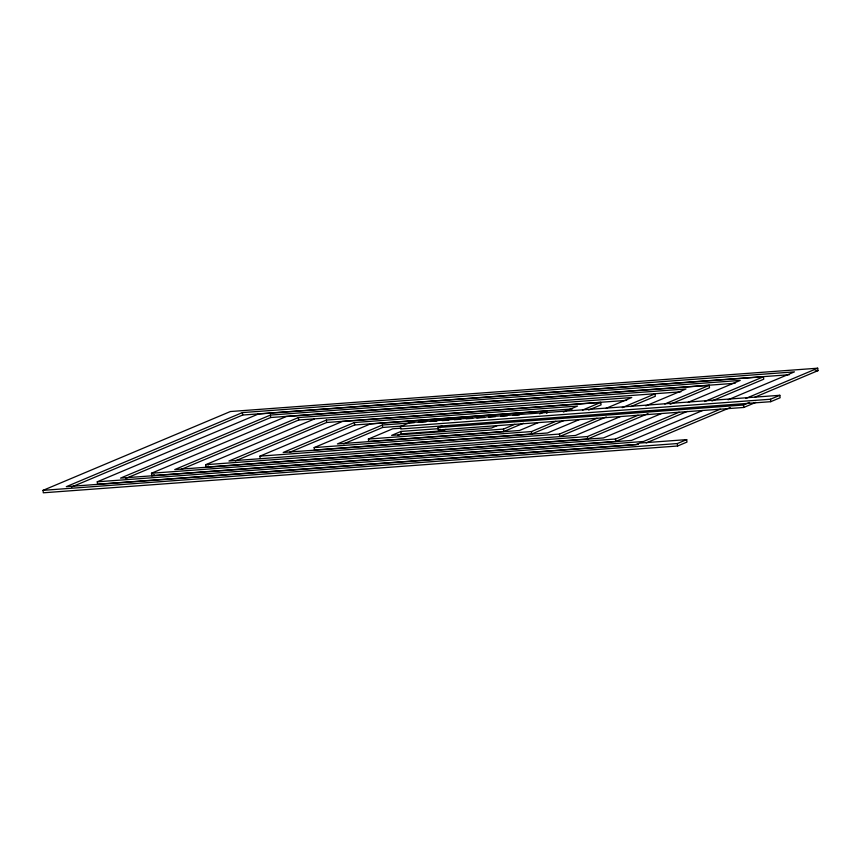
<?xml version="1.0" encoding="UTF-8"?>
<svg xmlns="http://www.w3.org/2000/svg" width="861" height="861" viewBox="0 0 861 861"><rect width="100%" height="100%" fill="white"/><g stroke="black" fill="none" stroke-linecap="round" stroke-linejoin="round"><path stroke-width="1.29" d="M728.115 399.773L794.445 371.866L242.393 412.591L66.286 486.68L635.967 444.653L639.712 443.081L686.701 439.616L686.96 442.07L677.596 446.009L43.308 492.793L43.05 490.339L230.393 411.526L817.692 368.207L817.95 370.66L754.936 397.169M71.474 487.057L242.651 415.045L789.354 374.718M638.367 444.351L97.541 484.248L97.271 481.794L258.386 414.012L763.459 376.752L763.729 379.206L711.929 401M688.294 402.27L740.223 380.422L270.386 415.077L120.518 478.124L631.468 440.434L702.651 410.493M125.728 478.49L270.645 417.531L735.133 383.274M687.261 411.375L615.723 441.467L151.762 475.692L151.504 473.238L286.379 416.498L709.238 385.308L709.496 387.762L670.138 404.315M151.762 475.692L154.237 474.648M645.815 405.875L686.002 388.968L298.38 417.563L174.74 469.579L603.464 437.948L661.539 413.517M181.187 469.428L298.649 420.017L680.9 391.82M647.999 413.635L587.729 438.992L205.983 467.146L205.725 464.692L314.383 418.984M205.983 467.146L208.459 466.102M606.004 408.362L631.77 397.524L326.384 420.05L228.961 461.022L575.471 435.472L620.426 416.552M235.387 460.883L326.642 422.503L626.679 400.365M260.216 458.601L259.947 456.147L342.377 421.47L600.784 402.399L601.053 404.853L588.676 410.062M563.352 412.042L577.548 406.069L354.377 422.525L283.183 452.477L547.467 432.986L579.324 419.587M289.587 452.348L354.635 424.979L572.468 408.921M563.923 420.48L531.732 434.019L314.437 450.045L314.168 447.591L370.37 423.946L546.563 410.955L546.832 413.409M414.292 422.665L382.37 425.011L337.415 443.932L519.474 430.5L538.211 422.622M343.754 443.824L382.639 427.465L402.582 426.001M523.434 423.246L503.739 431.533L368.659 441.499L368.4 439.045L392.756 428.8L400.763 428.208M400.483 426.529L409.847 422.59L779.84 395.296L780.109 397.75L770.735 401.689L400.742 428.982L400.483 426.529L770.477 399.235L779.84 395.296M438.141 428.703L401 431.436L391.637 435.375L491.48 428.014L497.098 425.646M397.75 435.375L401.269 433.89L442.382 430.855L445.89 429.381M755.807 402.388L743.764 407.457L438.367 429.983L438.109 427.53L441.854 425.958M438.367 429.983L440.24 429.198M368.4 439.045L503.481 429.079L514.717 424.355M539.643 413.861L546.563 410.955M314.168 447.591L531.474 431.565L555.829 421.32M582.466 410.116L600.784 402.399M259.947 456.147L559.467 434.052L596.942 418.285M622.288 407.619L655.017 393.854L655.275 396.308L630.779 406.618M606.284 416.918L559.736 436.505L559.467 434.052M205.725 464.692L587.471 436.538L638.055 415.25M664.789 404.003L709.238 385.308M151.504 473.238L615.464 439.013L679.157 412.225M704.599 401.517L763.459 376.752M720.27 409.19L643.458 441.499L97.271 481.794M745.809 398.449L817.692 368.207M646.191 442.92L730.225 407.565M438.109 427.53L743.506 405.004L749.587 402.442M43.05 490.339L677.338 443.555L686.701 439.616M815.27 370.854L817.95 370.66M418.274 422.364L426.26 421.782M430.242 421.481L436.893 420.997M442.21 420.599L448.861 420.114M454.177 419.716L460.829 419.232M466.145 418.833L472.797 418.349M476.79 418.048L484.765 417.467M488.757 417.165L495.398 416.681M500.725 416.283L507.366 415.798M512.682 415.4L519.334 414.916M770.477 399.235L770.735 401.689M743.506 405.004L743.764 407.457M677.338 443.555L677.596 446.009M615.464 439.013L615.723 441.467M587.471 436.538L587.729 438.992M531.474 431.565L531.732 434.019M503.481 429.079L503.739 431.533M401 431.436L401.269 433.89M382.37 425.011L382.639 427.465M354.377 422.525L354.635 424.979M326.384 420.05L326.642 422.503M298.38 417.563L298.649 420.017M270.386 415.077L270.645 417.531M242.393 412.591L242.651 415.045"/></g></svg>
